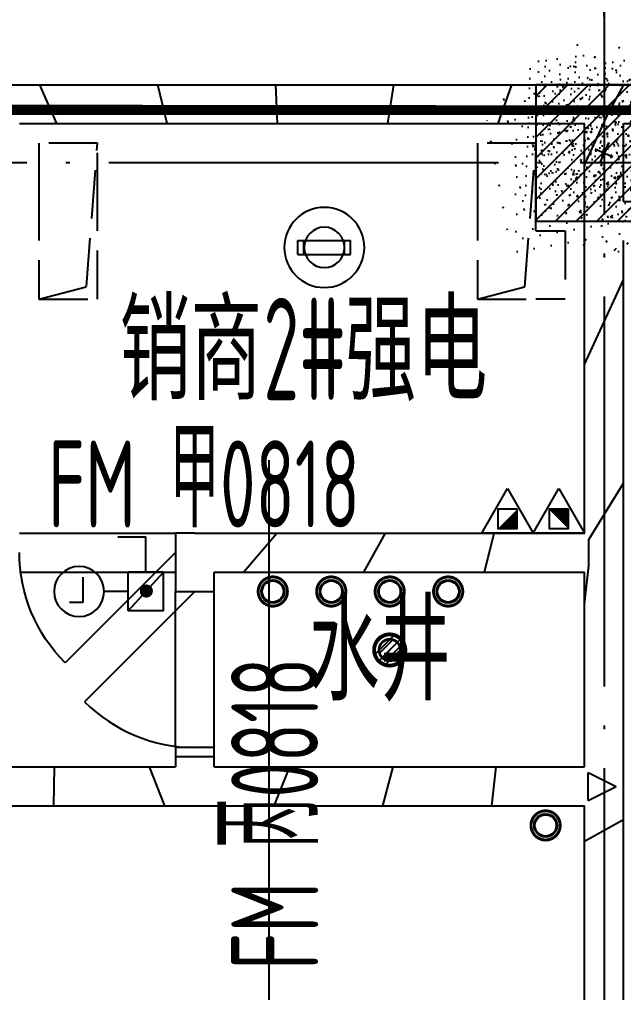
# Model space of a CAD drawing. Header units: inches. Extents: x 0 to 1813292486, y 0 to 3473589894.
# Drawn here: x 600604486 to 600607586, y 3473208161 to 3473213153 of the extents above; entities that cross this region are included whole.
import ezdxf
from ezdxf.enums import TextEntityAlignment as Align
from ezdxf.xclip import XClip

# ---------------------------------------------------------------- set-up
doc = ezdxf.new("R2010")
doc.units = ezdxf.units.IN
doc.header["$LTSCALE"] = 1000
doc.header["$MEASUREMENT"] = 0
doc.header["$XCLIPFRAME"] = 2
for name, pattern in [('AX-MALL-GIRD-200$0$DOTE', [2.4200000000000004, 2, -0.2, 0.02, -0.2]), ('AX-MALL-WALL-P02-QT$0$DOTE', [2.4200000000000004, 2, -0.2, 0.02, -0.2]), ('EX-MALL-2F-DBKD$0$DASH', [0.35, 0.25, -0.1]), ('PX-MALL-P02-LG$0$CONTINOUS', [0]), ('PX-MALL-P02-LG$0$DASHED', [0.75, 0.5, -0.25])]:
    doc.linetypes.add(name, pattern=pattern)
for name, color, linetype in [('A-Anno-Note', 241, 'Continuous'), ('AX-MALL-DIM-P02$0$A-Anno-Dims', 3, 'Continuous'), ('AX-MALL-DIM-P02$0$A-Detl-Thin', 131, 'Continuous'), ('AX-MALL-GIRD-200$0$A-Grid', 222, 'AX-MALL-GIRD-200$0$DOTE'), ('AX-MALL-P02-200$0$A-Anno-Note', 241, 'Continuous'), ('AX-MALL-WALL-P02$0$A-Anno-Note', 241, 'Continuous'), ('AX-MALL-WALL-P02-QT$0$_T_S__T_ELEV_A-STRS', 7, 'Continuous'), ('AX-MALL-WALL-P02-QT$0$A-Anno-Note', 241, 'Continuous'), ('AX-MALL-WALL-P02-QT$0$A-Detl-Patt', 8, 'Continuous'), ('AX-MALL-WALL-P02-QT$0$A-Detl-Thin', 131, 'Continuous'), ('AX-MALL-WALL-P02-QT$0$A-Wall', 2, 'Continuous'), ('AX-MALL-WALL-P02-QT$0$A-Wall-Patt', 13, 'Continuous'), ('AX-MALL-WALL-P02-QT$0$A-Wind', 4, 'Continuous'), ('AX-MALL-WORD-P02$0$A-Anno-Note', 241, 'Continuous'), ('AX-MALL-WORD-P02$0$A-Wind-Iden', 11, 'Continuous'), ('AX-MALL-ZTKD-P02$0$A-Anno-Note', 241, 'Continuous'), ('EX-MALL-2F-DBKD$0$0电井顶板开洞', 7, 'Continuous'), ('PX-MALL-P02-LG$0$P-Drain-Fldr', 4, 'Continuous'), ('PX-MALL-P02-LG$0$P-Drain-Fldr-ARCH', 161, 'Continuous'), ('PX-MALL-P02-LG$0$P-Drain-Fldr-W100', 4, 'Continuous'), ('PX-MALL-P02-LG$0$P-Drain-Fldr-W50', 4, 'Continuous'), ('PX-MALL-P02-LG$0$P-Exsh', 31, 'Continuous'), ('PX-MALL-P02-LG$0$P-Hydt-Pipe', 221, 'Continuous'), ('PX-MALL-P02-LG$0$P-Pipe-Risr', 7, 'Continuous'), ('PX-MALL-P02-LG$0$P-Pipe-Risr-Arch', 6, 'Continuous'), ('PX-MALL-P02-LG$0$P-Pipe-Risr-W100', 6, 'Continuous'), ('PX-MALL-P02-LG$0$P-Pipe-Risr-W50', 6, 'Continuous'), ('PX-MALL-P02-LG$0$P-Sewr-Pipe', 123, 'PX-MALL-P02-LG$0$CONTINOUS'), ('PX-MALL-P02-LG$0$P-Sprl-Anno', 150, 'Continuous'), ('PX-MALL-P02-LG$0$P-Sprl-Main', 140, 'PX-MALL-P02-LG$0$ZP_LINE'), ('PX-MALL-P02-LG$0$P-Sprl-Pipe', 151, 'Continuous'), ('PX-MALL-P02-LG$0$P-Wast-Pipe', 143, 'PX-MALL-P02-LG$0$DASHED'), ('PX-MALL-P02-LG$0$P-WatS-pipe', 61, 'Continuous'), ('PX-MALL-P02-LG$0$p-阀门', 61, 'Continuous'), ('PX-MALL-P02-LG$0$PX-DSY-一层平面图$0$PX-B-P01$0$P-Gass-Anno', 41, 'Continuous'), ('SX-MALL-WALL-L-1F~2F$0$S-COLU', 30, 'Continuous'), ('SX-MALL-WALL-L-1F~2F$0$S-PATT-WALL', 83, 'Continuous'), ('SX-MALL-WALL-L-1F~2F$0$单形心', 4, 'Continuous')]:
    doc.layers.add(name, color=color, linetype=linetype)
doc.styles.add('AX-MALL-DIM-P02$0$_TCH_DIM_T3', font='gbenor.shx')
doc.styles.add('AX-MALL-WORD-P02$0$_TCH_WINDOW', font='gbenor.shx', dxfattribs={"bigfont": 'gbcbig.shx'})
doc.styles.add('AX-MALL-WORD-P02$0$STANDARD', font='gbenor.shx', dxfattribs={"bigfont": 'gbcbig.shx'})
doc.styles.add('PX-MALL-P02-LG$0$jzfz', font='gbenor.shx', dxfattribs={"bigfont": 'gbcbig.shx'})
doc.styles.add('PX-MALL-P02-LG$0$Standard', font='gbenor.shx', dxfattribs={"bigfont": 'gbcbig.shx'})
doc.linetypes.add('PX-MALL-P02-LG$0$ZP_LINE', pattern='A,2,-0.3,["ZP",PX-MALL-P02-LG$0$Standard,S=0.15,R=0,X=-0.15,Y=-0.08],-0.1', length=2.4)
doc.dimstyles.new('AX-MALL-DIM-P02$0$_TCH_ARCH&&180', dxfattribs={"dimtxt": 535.5, "dimasz": 270, "dimexe": 450, "dimexo": 450, "dimgap": 137.25, "dimtad": 1, "dimdec": 0, "dimzin": 0, "dimdsep": 46, "dimtxsty": 'AX-MALL-DIM-P02$0$_TCH_DIM_T3', "dimblk": 'AX-MALL-DIM-P02$0$_ArchTick', "dimcen": 0.09, "dimclrt": 7, "dimazin": 2, "dimtfac": 1, "dimtdec": 0, "dimtix": 1, "dimtmove": 2, "dimatfit": 3, "dimfxl": 500, "dimtolj": 1, "dimtzin": 0, "dimarcsym": 0})
pattern_1 = [(45, (0, 359.0227), (-353.55353201463, 353.55353201463), [])]

# ---------------------------------------------------------------- blocks, each defined once
blk = doc.blocks.new('AX-MALL-WORD-P02')
at = {"layer": 'AX-MALL-WORD-P02$0$A-Anno-Note', "style": 'AX-MALL-WORD-P02$0$STANDARD'}
for s, p in [('销商', (600406371.867738, 3473062298.633111)), ('强电', (600407456.2980423, 3473061894.651002)), ('水井', (600406742.2657452, 3473060517.314872))]:
    blk.add_text(s, height=506.3829787234042, rotation=339.5681613092015, dxfattribs=at).set_placement(p)
at = {"layer": 'AX-MALL-WORD-P02$0$A-Anno-Note', "style": 'AX-MALL-WORD-P02$0$STANDARD', "width": 0.6}
blk.add_text('2#', height=525, rotation=339.5681613092015, dxfattribs=at).set_placement((600407062.7210207, 3473062041.269991))
at = {"layer": 'AX-MALL-WORD-P02$0$A-Wind-Iden', "style": 'AX-MALL-WORD-P02$0$_TCH_WINDOW', "width": 0.7}
for s, height, rotation, p in [('FM', 446.25, 339.5681614706218, (600405799.2502811, 3473061815.331622)), ('甲', 506.3829787234042, 339.5681614706218, (600406384.6961014, 3473061597.235877)), ('0818', 446.25, 339.5681614706218, (600406626.4947506, 3473061507.158786)), ('0818', 446.25, 69.56816150140598, (600406614.81432, 3473060032.328542)), ('丙', 506.3829787234042, 69.56816150140598, (600406524.7372289, 3473059790.529892)), ('FM', 446.25, 69.56816150140598, (600406306.6414843, 3473059205.084072))]:
    blk.add_text(s, height=height, rotation=rotation, dxfattribs=at).set_placement(p)
blk = doc.blocks.new('AX-MALL-GIRD-200')
at = {"layer": 'AX-MALL-GIRD-200$0$A-Grid'}
for p, q in [((600440989.2693273, 3473148104.021239), (600402259.7303778, 3473044140.294158)), ((600218521.0220362, 3473133579.090285), (600576417.0261351, 3473000252.327003))]:
    blk.add_line(p, q, dxfattribs=at)
blk = doc.blocks.new('AX-MALL-WALL-P02-QT$0$tj')
at = {"layer": 'AX-MALL-WALL-P02-QT$0$A-Detl-Patt'}
h = blk.add_hatch(dxfattribs=at)
h.set_pattern_fill('STEEL', color=256, scale=100.0000000000001, angle=50.43183869082386)
h.set_pattern_definition([(75.00000000004839, (-14278.19445574284, 156289.8254051208), (-153.3407249234246, 41.08752340989569), []), (75.00000000004839, (-14317.88195610046, 156358.5661673546), (-153.3407249234246, 41.08752340989569), [])])
edge = h.paths.add_edge_path()
edge.add_line((88101.273016572, 47666.64152574539), (87883.93542659283, 47459.84604215622))
edge.add_line((87883.93542659283, 47459.84604215622), (91571.54751467705, 43584.64122533798))
edge.add_arc((262949.389629302, 558937.705083496), 543101.4133620498, 251.6057364187558, 260.0288666978238)
edge.add_arc((172180.8466627672, -2862.146247219684), 27099.9982179492, 64.7128659603706, 96.9316049602786, ccw=False)
edge.add_arc((262948.9730309481, 558936.3205539446), 543099.9677998082, 261.6155114784545, 271.7251478115656)
edge.add_line((279298.9759148359, 16082.51663446426), (279298.9759315252, 16382.65274763107))
edge.add_arc((262948.9742454757, 558936.3204835369), 542799.9676941936, 261.62020364125146, 271.7261014454634, ccw=False)
edge.add_arc((172180.8456921196, -2862.14609140989), 27400.00151046549, 64.80631838577902, 96.83815911678944)
edge.add_arc((262949.394896181, 558937.7037490648), 542801.4137571028, 251.6136389015772, 260.02417327084333, ccw=False)
edge.add_line((91737.26096642017, 43845.69257831573), (88101.273016572, 47666.64152574539))
blk = doc.blocks.new('SX-MALL-WALL-L-1F~2F$0$BANWANG_XINGXIN')
at = {"color": 0}
for points in [[(0.7071067811865476, 0.7071067811865475), (-0.7071067811865477, -0.7071067811865475)], [(-0.7071067811865475, 0.7071067811865476), (0.7071067811865474, -0.7071067811865477)]]:
    blk.add_lwpolyline(points, dxfattribs=at)
blk = doc.blocks.new('SX-MALL-WALL-L-1F~2F')
at = {"layer": 'SX-MALL-WALL-L-1F~2F$0$S-PATT-WALL'}
h = blk.add_hatch(dxfattribs=at)
h.set_pattern_fill('钢筋混凝土', color=256, scale=15, pattern_type=2)
h.set_pattern_definition([(24.56816131876918, (600332865.9705791, 3473133934.444394), (-31.18316060756021, 68.21004687377882), []), (29.56816131876925, (600332865.9705791, 3473133934.444394), (97.53445422577846, -46.37920049590846), [11.25, -123.75]), (334.5681613187692, (600332865.9705791, 3473133934.444394), (19.88439775835759, 112.9961142864107), [9, -99]), (80.01956131876923, (600332874.0984503, 3473133930.579461), (117.4189029535321, 66.61682170576017), [9.5610285, -105.1713168]), (25.75236131876919, (600332876.4433641, 3473133962.557038), (141.3476152674957, -79.15081590010527), [16.8749999999995, -185.624999999996]), (76.20376131876925, (600332888.2223278, 3473133955.961129), (182.3878362713222, 87.98253900728311), [14.3415432, -157.75695]), (330.7523613187692, (600332876.4433641, 3473133962.557038), (182.387767611897, 87.98268144025062), [13.49999999999975, -148.499999999996]), (0.5681613187692669, (600332887.8814901, 3473133950.292484), (62.82047321120105, -87.84980446922418), [11.25, -123.75]), (305.5681613187692, (600332887.8814901, 3473133950.292484), (72.17288940056439, 89.18848105901375), [9, -99]), (51.01956131876926, (600332893.1165248, 3473133942.971664), (134.9933625470349, 1.33857134020591), [9.5610285, -105.1713168]), (17.06816131876921, (600332865.9705791, 3473133934.444394), (19.14085714793764, 46.15589493924091), [0.75, -97.8, 0.75, -100.5, 0.75, -99.375]), (347.0681613187692, (600332865.9705791, 3473133934.444394), (57.63084699394109, 41.66442757030211), [0.75, -57.3, 0.75, -95.55, 0.75, -37.875]), (307.0681613187692, (600332834.6249807, 3473133946.121549), (73.85474001336534, -31.12342331039777), [0.75, -37.5, 0.75, -117, 0.75, -155.25]), (297.0681613187692, (600332820.5686585, 3473133951.357941), (87.2164167648191, -16.46683781742514), [0.75, -48.75, 0.75, -77.69999999999999, 0.75, -110.25])])
h.paths.add_polyline_path([(600409349.6986331, 3473062169.668117), (600409594.0636151, 3473062825.62982), (600408938.1019123, 3473063069.994802), (600408693.7369301, 3473062414.033099)])
at = {"layer": 'SX-MALL-WALL-L-1F~2F$0$S-COLU'}
blk.add_lwpolyline([(600409349.6986331, 3473062169.668117), (600409594.0636151, 3473062825.62982), (600408938.1019123, 3473063069.994802), (600408693.7369301, 3473062414.033099)], close=True, dxfattribs=at)
at = {"layer": 'SX-MALL-WALL-L-1F~2F$0$单形心', "xscale": 50, "yscale": 50, "zscale": 50}
blk.add_blockref('SX-MALL-WALL-L-1F~2F$0$BANWANG_XINGXIN', (600409143.9002726, 3473062619.83146), dxfattribs=at)
blk = doc.blocks.new('SX-MALL-WALL-L-2F~3F')
ref = blk.add_blockref('SX-MALL-WALL-L-1F~2F', (0, 0))
XClip(ref).set_block_clipping_path([(600349769.7341375, 3473074679.418533), (600357001.7302529, 3473071985.287766), (600356499.8725733, 3473070638.124951), (600359302.5086629, 3473069594.060767), (600362345.1765132, 3473077761.653201), (600381551.4312518, 3473070606.759726), (600391553.7259278, 3473066880.611454), (600387749.827644, 3473056669.608357), (600391632.1759799, 3473055223.319679), (600395635.5522461, 3473065969.791956), (600406982.2408491, 3473061742.817497), (600403058.8006672, 3473051210.921831), (600412723.2437257, 3473047610.6332), (600445093.3740637, 3473134503.466942), (600393055.2444371, 3473153889.197227), (600387463.4997383, 3473138878.984498), (600380158.3525343, 3473141600.366193), (600382830.751978, 3473148774.027779), (600388210.8522022, 3473146769.782572), (600390696.2253517, 3473153441.399696), (600277474.697425, 3473195619.741203), (600273446.9822528, 3473184807.934726), (600257129.111771, 3473190886.82031), (600241575.9633431, 3473149136.690594), (600258197.8999482, 3473142944.531458), (600255239.7303221, 3473135003.762026), (600263182.3271956, 3473132044.911624), (600260741.6763649, 3473125493.34496), (600269350.4970673, 3473122286.306632), (600271511.1407766, 3473128086.235537), (600286270.1853781, 3473122588.058336), (600284109.5416689, 3473116788.129431), (600282580.7823727, 3473112684.400902), (600291840.7574171, 3473109234.788475), (600290827.7957876, 3473106515.642598), (600293360.405141, 3473105572.171298), (600294731.2544166, 3473109252.0137), (600323175.4764534, 3473098655.706329), (600321336.3302773, 3473093718.790065), (600344750.773286, 3473084996.222976), (600341987.4689643, 3473077578.540671), (600344583.6790427, 3473076611.376234), (600346015.5062013, 3473080454.904757), (600351201.5612961, 3473078522.947055)])
blk = doc.blocks.new('SX-MALL-WALL-2F~3F')
blk.add_blockref('SX-MALL-WALL-L-2F~3F', (0, 0))
blk = doc.blocks.new('EX-MALL-2F-DBKD')
at = {"layer": 'EX-MALL-2F-DBKD$0$0电井顶板开洞', "linetype": 'EX-MALL-2F-DBKD$0$DASH'}
blk.add_lwpolyline([(600406620.3125297, 3473063293.31056), (600406620.7018349, 3473063293.16553), (600406725.4297715, 3473063574.291942), (600406443.9140545, 3473063679.164907), (600406356.6407739, 3473063444.892898), (600406164.6395572, 3473062929.494477), (600406445.7659689, 3473062824.766539)], close=True, dxfattribs=at)
for points in [[(600406164.639558, 3473062929.494477), (600406415.313735, 3473062904.159758), (600406725.3793755, 3473063574.156662)], [(600408676.2815086, 3473062367.176641), (600408728.6454736, 3473062507.73984), (600408729.0347785, 3473062507.594808), (600408833.7627155, 3473062788.721221), (600408552.2469983, 3473062893.594186), (600408464.9737177, 3473062659.322177), (600408272.972501, 3473062143.923757), (600408554.0989125, 3473062039.195817)], [(600408272.9725016, 3473062143.923756), (600408523.6466787, 3473062118.589036), (600408833.3734088, 3473062788.86625)], [(600408676.6708152, 3473062367.031613), (600408816.8976696, 3473062314.789257), (600408694.7341945, 3473061986.859768), (600408554.0989127, 3473062039.195818)]]:
    blk.add_lwpolyline(points, dxfattribs=at)
blk = doc.blocks.new('AX-MALL-WALL-P02-QT$0$$DorLib2D$00000114')
at = {"color": 0}
blk.add_line((0.4999999999999964, 3.552713678800501e-15), (-0.2071067811864751, 0.7071067811864857), dxfattribs=at)
blk.add_arc((0.5000000000013856, -1.154631945610163e-12), 1.000000000001696, 135, 180, dxfattribs=at)
blk = doc.blocks.new('AX-MALL-WALL-P02-QT')
at = {"layer": 'AX-MALL-WALL-P02-QT$0$A-Wall-Patt'}
h = blk.add_hatch(dxfattribs=at)
h.set_pattern_fill('普通砖', color=256, scale=200, style=0)
h.set_pattern_definition(pattern_1)
h.paths.add_polyline_path([(600406314.5637944, 3473063905.055006), (600406384.9997537, 3473063807.673179), (600409102.5553801, 3473062795.303968), (600409219.5370502, 3473062822.867228), (600409266.082761, 3473062947.812314), (600406361.1095053, 3473064030.000092)])
h = blk.add_hatch(dxfattribs=at)
h.set_pattern_fill('普通砖', color=256, scale=200, style=0)
h.set_pattern_definition(pattern_1)
h.paths.add_polyline_path([(600409219.5370502, 3473062822.867228), (600409289.9730096, 3473062725.485402), (600409992.7891195, 3473062463.665778), (600410109.7707897, 3473062491.229038), (600410156.3165007, 3473062616.174124), (600409266.082761, 3473062947.812314)])
h = blk.add_hatch(dxfattribs=at)
h.set_pattern_fill('普通砖', color=256, scale=200, style=0)
h.set_pattern_definition(pattern_1)
h.paths.add_polyline_path([(600409052.9540505, 3473062280.214184), (600409150.3358768, 3473062350.650143), (600409289.9730096, 3473062725.485402), (600409219.5370502, 3473062822.867228), (600409102.5553801, 3473062795.303968), (600408928.0089643, 3473062326.759894)])
h = blk.add_hatch(dxfattribs=at)
h.set_pattern_fill('普通砖', color=256, scale=200, style=0)
h.set_pattern_definition(pattern_1)
h.paths.add_polyline_path([(600408397.0236939, 3473060710.43719), (600408521.9687802, 3473060663.891479), (600409080.5173106, 3473062163.232513), (600409052.9540507, 3473062280.214184), (600408928.0089643, 3473062326.759894), (600408369.4604338, 3473060827.41886)])
h = blk.add_hatch(dxfattribs=at)
h.set_pattern_fill('普通砖', color=256, scale=200, style=0)
h.set_pattern_definition(pattern_1)
h.paths.add_polyline_path([(600409052.9540505, 3473062280.214184), (600409080.5173106, 3473062163.232513), (600409970.7510498, 3473061831.594323), (600409853.1519866, 3473062088.830518), (600409150.3358768, 3473062350.650143)])
h = blk.add_hatch(dxfattribs=at)
h.set_pattern_fill('普通砖', color=256, scale=200, style=0)
h.set_pattern_definition(pattern_1)
h.paths.add_polyline_path([(600406495.2841396, 3473061525.604523), (600406401.5753254, 3473061560.513806), (600406331.7567586, 3473061373.096177), (600406448.7384287, 3473061400.659437)])
h = blk.add_hatch(dxfattribs=at)
h.set_pattern_fill('普通砖', color=256, scale=200, style=0)
h.set_pattern_definition(pattern_1)
h.paths.add_polyline_path([(600406448.7384287, 3473061400.659437), (600406519.174388, 3473061303.27761), (600408299.6418676, 3473060640.001231), (600408397.0236939, 3473060710.43719), (600408369.4604338, 3473060827.41886), (600406495.2841396, 3473061525.604523)])
h = blk.add_hatch(dxfattribs=at)
h.set_pattern_fill('普通砖', color=256, scale=200, style=0)
h.set_pattern_definition(pattern_1)
h.paths.add_polyline_path([(600406331.7567586, 3473061373.096177), (600406296.847474, 3473061279.387358), (600406484.2651035, 3473061209.568792), (600406519.174388, 3473061303.27761), (600406448.7384287, 3473061400.659437)])
h = blk.add_hatch(dxfattribs=at)
h.set_pattern_fill('普通砖', color=256, scale=200, style=0)
h.set_pattern_definition(pattern_1)
h.paths.add_polyline_path([(600404296.2139597, 3473060921.975399), (600404366.6499189, 3473060824.593572), (600406006.5541755, 3473060213.681117), (600406053.0998863, 3473060338.626204), (600405982.663927, 3473060436.008029), (600404342.7596706, 3473061046.920485)])
h = blk.add_hatch(dxfattribs=at)
h.set_pattern_fill('普通砖', color=256, scale=200, style=0)
h.set_pattern_definition(pattern_1)
h.paths.add_polyline_path([(600407978.1122957, 3473059585.931414), (600408103.0573819, 3473059539.385703), (600408521.96878, 3473060663.891479), (600408397.0236939, 3473060710.43719), (600408299.6418676, 3473060640.001231), (600407950.5490358, 3473059702.913084)])
h = blk.add_hatch(dxfattribs=at)
h.set_pattern_fill('普通砖', color=256, scale=200, style=0)
h.set_pattern_definition(pattern_1)
h.paths.add_polyline_path([(600406170.0815564, 3473060366.189463), (600406204.9908382, 3473060459.898274), (600406017.5732087, 3473060529.71684), (600405982.663927, 3473060436.008029), (600406053.0998863, 3473060338.626203)])
h = blk.add_hatch(dxfattribs=at)
h.set_pattern_fill('普通砖', color=256, scale=200, style=0)
h.set_pattern_definition(pattern_1)
h.paths.add_polyline_path([(600406053.0998863, 3473060338.626203), (600406006.5541755, 3473060213.681117), (600407880.7304695, 3473059515.495454), (600407978.1122957, 3473059585.931414), (600407950.5490358, 3473059702.913084), (600406170.0815564, 3473060366.189463)])
h = blk.add_hatch(dxfattribs=at)
h.set_pattern_fill('普通砖', color=256, scale=200, style=0)
h.set_pattern_definition(pattern_1)
h.paths.add_polyline_path([(600405066.0655607, 3473051669.849013), (600405194.0410256, 3473051730.560947), (600408103.0573819, 3473059539.385703), (600407978.1122957, 3473059585.931414), (600407880.7304695, 3473059515.495454), (600405005.516024, 3473051797.406936)])
at = {"layer": 'AX-MALL-WALL-P02-QT$0$_T_S__T_ELEV_A-STRS', "linetype": 'AX-MALL-WALL-P02-QT$0$DOTE', "const_width": 150}
blk.add_lwpolyline([(600342323.0797966, 3473087779.331682), (600442122.9674294, 3473050600.945104), (600441808.7838843, 3473049757.565782), (600449492.9066867, 3473046895.004558), (600449807.0902339, 3473047738.383887), (600449807.0902337, 3473047738.383885), (600451657.2822405, 3473052704.951061), (600496637.5132873, 3473035948.495144)], dxfattribs=at)
at = {"layer": 'AX-MALL-WALL-P02-QT$0$A-Wall'}
for p, q in [((600406361.1095053, 3473064030.000092), (600409266.082761, 3473062947.812314)), ((600406384.9997537, 3473063807.673179), (600409102.5553801, 3473062795.303968)), ((600409266.082761, 3473062947.812314), (600410156.3165007, 3473062616.174124)), ((600408928.0089643, 3473062326.759894), (600409102.5553801, 3473062795.303968)), ((600409150.3358768, 3473062350.650143), (600409289.9730096, 3473062725.485402)), ((600409289.9730096, 3473062725.485402), (600409992.7891195, 3473062463.665778)), ((600408369.4604338, 3473060827.41886), (600408928.0089643, 3473062326.759894)), ((600409150.3358768, 3473062350.650143), (600409853.1519866, 3473062088.830518)), ((600408521.9687802, 3473060663.891479), (600409080.5173106, 3473062163.232513)), ((600406401.5753254, 3473061560.513806), (600406331.7567592, 3473061373.096177)), ((600406495.2841396, 3473061525.604523), (600406401.5753254, 3473061560.513806)), ((600406495.2841396, 3473061525.604523), (600408369.4604338, 3473060827.41886)), ((600406331.7567586, 3473061373.096177), (600406296.847474, 3473061279.387358)), ((600406296.847474, 3473061279.387358), (600406484.2651035, 3473061209.568792)), ((600406484.2651035, 3473061209.568792), (600406519.174388, 3473061303.27761)), ((600406519.174388, 3473061303.27761), (600408299.6418676, 3473060640.001231)), ((600404342.7596706, 3473061046.920485), (600405982.663927, 3473060436.008029)), ((600404366.6499189, 3473060824.593572), (600406006.5541755, 3473060213.681117)), ((600407950.5490358, 3473059702.913084), (600408299.6418676, 3473060640.001231)), ((600408103.0573819, 3473059539.385703), (600408521.96878, 3473060663.891479)), ((600406017.5732087, 3473060529.71684), (600405982.663927, 3473060436.008029)), ((600406204.9908382, 3473060459.898274), (600406017.5732087, 3473060529.71684)), ((600406170.0815564, 3473060366.189463), (600406204.9908382, 3473060459.898274)), ((600406170.0815564, 3473060366.189463), (600407950.5490358, 3473059702.913084)), ((600406006.5541755, 3473060213.681117), (600407880.7304695, 3473059515.495454)), ((600405194.0410256, 3473051730.560947), (600408103.0573819, 3473059539.385703)), ((600405005.516024, 3473051797.406936), (600407880.7304695, 3473059515.495454))]:
    blk.add_line(p, q, dxfattribs=at)
at = {"layer": 'AX-MALL-WALL-P02-QT$0$A-Wind'}
for p, q in [((600405651.904808, 3473061839.788071), (600406401.5753255, 3473061560.513806)), ((600405582.0862417, 3473061652.370442), (600406331.7567592, 3473061373.096177)), ((600406017.5732086, 3473060529.71684), (600406296.8474739, 3473061279.387358)), ((600406204.990838, 3473060459.898274), (600406484.2651033, 3473061209.568792))]:
    blk.add_line(p, q, dxfattribs=at)
at = {"layer": 'AX-MALL-WALL-P02-QT$0$A-Anno-Note'}
blk.add_blockref('EX-MALL-2F-DBKD', (0, 0), dxfattribs=at)
at = {"layer": 'AX-MALL-WALL-P02-QT$0$A-Detl-Thin'}
blk.add_blockref('SX-MALL-WALL-2F~3F', (0, 0), dxfattribs=at)
at = {"layer": 'AX-MALL-WALL-P02-QT$0$A-Detl-Thin', "rotation": 339.5681613091762}
blk.add_blockref('AX-MALL-WALL-P02-QT$0$tj', (600144118.6961328, 3473128496.287411), dxfattribs=at)
at = {"layer": 'AX-MALL-WALL-P02-QT$0$A-Wind'}
blk.add_blockref('AX-MALL-GIRD-200', (0, 0), dxfattribs=at)
at = {"layer": 'AX-MALL-WALL-P02-QT$0$A-Wind', "xscale": 800, "zscale": 200}
for p, yscale, rotation in [((600405991.8307836, 3473061606.442124), -800, 339.5681613160625), ((600406250.919156, 3473060869.642816), 800, 69.56816131765206)]:
    blk.add_blockref('AX-MALL-WALL-P02-QT$0$$DorLib2D$00000114', p, dxfattribs=dict(at, yscale=yscale, rotation=rotation))
blk = doc.blocks.new('AX-MALL-WALL-P02')
at = {"layer": 'AX-MALL-WALL-P02$0$A-Anno-Note'}
blk.add_blockref('AX-MALL-WORD-P02', (0, 0), dxfattribs=at)
blk.add_blockref('AX-MALL-WALL-P02-QT', (0, 0), dxfattribs=at)
blk = doc.blocks.new('PX-MALL-P02-LG$0$PX-DSY-一层平面图$0$PX-B-P01$0$A$C3BA02923')
for p, q in [((-205.0528028229019, 54.52846630102431), (200.4903818683233, 54.52846630105341)), ((-205.0528028229019, 54.52846630102431), (-205.0528028229019, -54.52846630098065)), ((-158.9956803772366, 54.52846630102431), (-158.9956803772366, -54.52846630098065)), ((154.4332594227744, 54.52846630102431), (154.4332594227744, -54.52846630098065)), ((200.4903818683233, 54.52846630105341), (200.4903818685561, -54.52846630105341)), ((-205.0528028229019, -54.52846630098065), (200.4903818685561, -54.52846630105341))]:
    blk.add_line(p, q)
for radius in [308.1916796825826, 155.3229930804212]:
    blk.add_circle((0, 0), radius)
blk = doc.blocks.new('PX-MALL-P02-LG$0$P-Risr')
at = {"layer": 'PX-MALL-P02-LG$0$P-Pipe-Risr-W50'}
h = blk.add_hatch(color=0, dxfattribs=at)
edge = h.paths.add_edge_path()
edge.add_ellipse((0, 0), major_axis=(47.05795628796547, 47.05795628796547), ratio=0.9999999999999695, start_angle=225.0000000000009, end_angle=405.0000000000009, ccw=False)
edge.add_ellipse((0, 0), major_axis=(47.05795628796764, 47.05795628796764), ratio=0.9999999999998785, start_angle=133.9675974886221, end_angle=225.0000000000035, ccw=False)
edge.add_line((-66.53919663240958, 1.199087783927098), (-54.4367953546693, 1.199087783927098))
edge.add_ellipse((0, 0), major_axis=(-38.50196423560672, 38.50196423560672), ratio=0.9999999999999859, start_angle=43.73814098242129, end_angle=134.9999999999996)
edge.add_ellipse((0, 0), major_axis=(38.50196423561096, 38.50196423561096), ratio=0.9999999999998216, start_angle=225.0000000000051, end_angle=405.0000000000051)
edge.add_ellipse((0, 0), major_axis=(38.50196423560679, 38.50196423560679), ratio=0.9999999999999831, start_angle=45.00000000000048, end_angle=133.7381409824204)
edge.add_line((-54.43679535467527, 1.199087783927098), (-66.53919663241555, 1.199087783927098))
edge.add_ellipse((0, 0), major_axis=(-47.05795628796762, 47.05795628796762), ratio=0.9999999999998742, start_angle=-45.00000000000358, end_angle=43.967597488629224, ccw=False)
at = {"layer": 'PX-MALL-P02-LG$0$P-Pipe-Risr-Arch', "ltscale": 0.7}
blk.add_circle((0, 0), 59.29000000000001, dxfattribs=at)
at = {"layer": 'PX-MALL-P02-LG$0$P-Pipe-Risr-W100', "color": 0, "const_width": 15}
blk.add_lwpolyline([(-75, 0, 1), (75, 0, 1)], format="xyb", close=True, dxfattribs=at)
at = {"layer": 'PX-MALL-P02-LG$0$P-Pipe-Risr-W50'}
blk.add_circle((0, 0), 54.45000000000001, dxfattribs=at)
at = {"layer": 'PX-MALL-P02-LG$0$P-Pipe-Risr', "style": 'PX-MALL-P02-LG$0$jzfz', "width": 0.6, "flags": 1}
for tag, p in [('SYS-MARK', (0.3310501334344735, -45.65933377496549)), ('RANGE', (0.3337570973526454, -45.67887874227017))]:
    blk.add_attdef(tag, text='', height=0.015625, dxfattribs=at).set_placement(p, align=Align.MIDDLE)
blk = doc.blocks.new('PX-MALL-P02-LG$0$A$C5A9C1854')
at = {"layer": 'PX-MALL-P02-LG$0$P-Drain-Fldr-W50', "ltscale": 0.7}
for p, q in [((52.36634142632829, -16.81565596791916), (-16.81565596786095, 52.36634142627008)), ((16.81565596797736, -52.36634142627008), (-52.36634142621187, 16.81565596791916)), ((38.89087296527578, -38.89087296521757), (-38.89087296527578, 38.89087296521757))]:
    blk.add_line(p, q, dxfattribs=at)
at = {"layer": 'PX-MALL-P02-LG$0$P-Drain-Fldr-W50', "ltscale": 0.7, "const_width": 13.75}
blk.add_lwpolyline([(-54.99999999994179, 0, 1), (55.00000000005821, 0, 1)], format="xyb", close=True, dxfattribs=at)
blk = doc.blocks.new('PX-MALL-P02-LG$0$A$C7D2520B3')
at = {"layer": 'PX-MALL-P02-LG$0$P-Drain-Fldr', "ltscale": 0.7}
for p, q in [((58.33630944791366, -58.33630944788456), (-58.33630944791366, 58.33630944788456)), ((78.54951213949244, -25.22348395187873), (-25.22348395179142, 78.54951213940512)), ((25.22348395196605, -78.54951213940512), (-78.54951213931781, 25.22348395187873))]:
    blk.add_line(p, q, dxfattribs=at)
at = {"layer": 'PX-MALL-P02-LG$0$P-Drain-Fldr', "ltscale": 0.7, "const_width": 20}
blk.add_lwpolyline([(5.820766091346741e-11, -80, 1), (5.820766091346741e-11, 80, 1)], format="xyb", close=True, dxfattribs=at)
blk = doc.blocks.new('PX-MALL-P02-LG$0$A$C2257314B')
at = {"layer": 'PX-MALL-P02-LG$0$P-Drain-Fldr-ARCH', "ltscale": 0.7}
for p, q in [((52.36634142632829, -16.81565596791916), (-16.81565596786095, 52.36634142627008)), ((16.81565596797736, -52.36634142627008), (-52.36634142621187, 16.81565596791916)), ((38.89087296527578, -38.89087296521757), (-38.89087296527578, 38.89087296521757))]:
    blk.add_line(p, q, dxfattribs=at)
for start, end in [(0, 180), (180, 0)]:
    blk.add_arc((5.820766091346741e-11, -1.77635683940025e-15), 55, start, end, dxfattribs=at)
blk = doc.blocks.new('PX-MALL-P02-LG$0$P-Drain-Fldr')
blk.add_blockref('PX-MALL-P02-LG$0$A$C2257314B', (0, 0))
at = {"layer": 'PX-MALL-P02-LG$0$P-Drain-Fldr-W100'}
blk.add_blockref('PX-MALL-P02-LG$0$A$C7D2520B3', (0, 0), dxfattribs=at)
at = {"layer": 'PX-MALL-P02-LG$0$P-Drain-Fldr-W50'}
blk.add_blockref('PX-MALL-P02-LG$0$A$C5A9C1854', (0, 0), dxfattribs=at)
blk = doc.blocks.new('PX-MALL-P02-LG$0$MHQ')
at = {"layer": 'PX-MALL-P02-LG$0$P-Exsh', "ltscale": 0.7}
h = blk.add_hatch(dxfattribs=at)
h.set_pattern_fill('ANSI31', color=256, scale=25, style=0)
h.set_pattern_definition([(45, (-160019.2306599375, -42228.3236173685), (-28.0633003783411, 28.0633003783411), [])])
h.paths.add_polyline_path([(-75.0000000015425, 185.1731819980414), (75, 185.1731819980414), (75, 35.17318199802685), (-75.0000000015425, 35.17318199802685)])
for points in [[(0, 346.4101615137042), (-200, -1.455191522836685e-11), (200, -1.455191522836685e-11)], [(0, 346.4101615137042), (-200, -1.455191522836685e-11), (200, -1.455191522836685e-11)], [(0, 346.4101615137042), (-200, -1.455191522836685e-11), (200, -1.455191522836685e-11)], [(-75.0000000015425, 185.1731819980414), (75, 185.1731819980414), (75, 35.17318199802685), (-75.0000000015425, 35.17318199802685)]]:
    blk.add_lwpolyline(points, close=True, dxfattribs=at)
blk = doc.blocks.new('PX-MALL-P02-LG$0$A$C301F1425')
at = {"layer": 'PX-MALL-P02-LG$0$P-Exsh', "ltscale": 0.7}
for p in [(-200, 1.455191522836685e-11), (200, 1.455191522836685e-11)]:
    blk.add_blockref('PX-MALL-P02-LG$0$MHQ', p, dxfattribs=at)
blk = doc.blocks.new('PX-MALL-P02-LG$0$gb-slzsq')
at = {"linetype": 'Continuous'}
for p, q in [((-25.92897034189082, 103.3586355632433), (-25.91524431816651, -79.67964445479447)), ((-25.91524431816651, -79.67964445479447), (67.79176270062453, -79.67261737497756))]:
    blk.add_line(p, q, dxfattribs=at)
blk.add_circle((0, 0), 180, dxfattribs=at)
blk = doc.blocks.new('PX-MALL-P02-LG$0$A$C573B230E')
at = {"ltscale": 0.7}
for p, q in [((-75.23320203775074, 387.9711374800263), (124.7667979622493, 387.9711374800263)), ((124.7667979621256, 137.9711374800263), (124.7667979622493, 387.9711374800263)), ((249.5335959242584, 137.9711374800245), (-7.275957614183426e-12, -137.971137479979)), ((249.5335959242584, 137.9711374800245), (0, 137.9711374800263)), ((-7.275957614183426e-12, -137.971137479979), (0, 137.9711374800263)), ((249.5335959242657, -137.971137479979), (249.5335959242584, 137.9711374800245)), ((249.5335959242657, -137.971137479979), (-7.275957614183426e-12, -137.971137479979))]:
    blk.add_line(p, q, dxfattribs=at)
at = {"ltscale": 0.7, "const_width": 46.54269288080815}
blk.add_lwpolyline([(128.0441803465365, 26.73703426584143, 1), (128.0441803465292, -19.80565861495961, 1)], format="xyb", close=True, dxfattribs=at)
blk = doc.blocks.new('PX-MALL-P02-LG')
at = {"layer": 'PX-MALL-P02-LG$0$P-Sprl-Main'}
blk.add_line((600406070.6510303, 3473061363.652334), (600405954.3665184, 3473061406.974166), dxfattribs=at)
at = {"xscale": -0.6600000001490114, "yscale": 0.6600000001490116, "zscale": 0.6600000001490114, "rotation": 339.568161865656}
blk.add_blockref('PX-MALL-P02-LG$0$A$C301F1425', (600408122.0691626, 3473060919.579366), dxfattribs=at)
at = {"layer": 'PX-MALL-P02-LG$0$P-Drain-Fldr', "rotation": 249.5681612930136}
blk.add_blockref('PX-MALL-P02-LG$0$P-Drain-Fldr', (600407222.9165382, 3473060614.258889), dxfattribs=at)
at = {"layer": 'PX-MALL-P02-LG$0$P-Hydt-Pipe', "color": 221, "rotation": 159.5681612930136}
blk.add_blockref('PX-MALL-P02-LG$0$P-Risr', (600407046.5180805, 3473061000.113222), dxfattribs=at)
at = {"layer": 'PX-MALL-P02-LG$0$P-Sewr-Pipe', "ltscale": 0.7, "rotation": 249.5681617978193}
blk.add_blockref('PX-MALL-P02-LG$0$P-Risr', (600407658.4035574, 3473059491.605205), dxfattribs=at)
at = {"layer": 'PX-MALL-P02-LG$0$P-Sprl-Anno', "ltscale": 0.7, "extrusion": (0, 0, -1), "xscale": 0.7142144095310523, "yscale": 0.7142144095310523, "zscale": -0.7142144095310521, "rotation": 20.43060060100844}
blk.add_blockref('PX-MALL-P02-LG$0$gb-slzsq', (-600405833.8952515, 3473061451.851621), dxfattribs=at)
at = {"layer": 'PX-MALL-P02-LG$0$P-Sprl-Pipe', "ltscale": 0.7, "rotation": 159.5681612930136}
blk.add_blockref('PX-MALL-P02-LG$0$P-Risr', (600406765.3916364, 3473061104.841072), dxfattribs=at)
at = {"layer": 'PX-MALL-P02-LG$0$P-Wast-Pipe', "ltscale": 0.7, "rotation": 159.5681612930136}
blk.add_blockref('PX-MALL-P02-LG$0$P-Risr', (600407327.6445239, 3473060895.385373), dxfattribs=at)
at = {"layer": 'PX-MALL-P02-LG$0$P-WatS-pipe', "ltscale": 0.7, "rotation": 159.5681612930136}
blk.add_blockref('PX-MALL-P02-LG$0$P-Risr', (600407608.7709686, 3473060790.657524), dxfattribs=at)
at = {"layer": 'PX-MALL-P02-LG$0$p-阀门', "ltscale": 0.7, "xscale": 0.7227169617570598, "yscale": 0.7227169617570598, "zscale": 0.7227169617570598, "rotation": 339.5681611912979}
blk.add_blockref('PX-MALL-P02-LG$0$A$C573B230E', (600406070.6510319, 3473061363.652334), dxfattribs=at)
at = {"layer": 'PX-MALL-P02-LG$0$PX-DSY-一层平面图$0$PX-B-P01$0$P-Gass-Anno', "xscale": -0.6666666666666912, "yscale": 0.6666666666666912, "zscale": 0.6666666666666665, "rotation": 159.5681613098035}
blk.add_blockref('PX-MALL-P02-LG$0$PX-DSY-一层平面图$0$PX-B-P01$0$A$C3BA02923', (600407629.5369459, 3473062666.511823, -1.308702143790567e-07), dxfattribs=at)
blk = doc.blocks.new('AX-MALL-ZTKD-P02')
at = {"layer": 'AX-MALL-ZTKD-P02$0$A-Anno-Note'}
blk.add_blockref('AX-MALL-GIRD-200', (0, 0), dxfattribs=at)
blk = doc.blocks.new('AX-MALL-DIM-P02$0$_ArchTick')
at = {"color": 0, "linetype": 'ByBlock', "const_width": 0.4}
blk.add_lwpolyline([(-0.5, -0.5), (0.5, 0.5)], dxfattribs=at)
blk = doc.blocks.new('*D772')
at = {"layer": 'AX-MALL-DIM-P02$0$A-Anno-Dims', "color": 0, "lineweight": -2, "transparency": 16777216}
for p, q in [((600403906.2995946, 3473065317.986235), (600404178.3760433, 3473066048.335278)), ((600404021.2842693, 3473065626.645612), (600406598.2766727, 3473064666.640326)), ((600406483.291998, 3473064357.980949), (600406755.3684467, 3473065088.329992))]:
    blk.add_line(p, q, dxfattribs=at)
at = {"layer": 'AX-MALL-DIM-P02$0$A-Anno-Dims', "color": 0, "lineweight": -2, "transparency": 16777216, "xscale": 270, "yscale": 270, "zscale": 270}
for p, rotation in [((600404021.2842693, 3473065626.645612), 159.5681613337012), ((600406598.2766727, 3473064666.640326), 339.5681613337012)]:
    blk.add_blockref('AX-MALL-DIM-P02$0$_ArchTick', p, dxfattribs=dict(at, rotation=rotation))
at = {"layer": 'AX-MALL-DIM-P02$0$A-Anno-Dims', "color": 7, "transparency": 16777216, "insert": (600405451.1630678, 3473065526.163669), "char_height": 535.5, "attachment_point": 5, "rotation": 339.5681613337012, "style": 'AX-MALL-DIM-P02$0$_TCH_DIM_T3'}
blk.add_mtext('\\A1;2750', dxfattribs=at)
blk = doc.blocks.new('*D773')
at = {"layer": 'AX-MALL-DIM-P02$0$A-Anno-Dims', "color": 0, "lineweight": -2, "transparency": 16777216}
for p, q in [((600406483.2919979, 3473064357.980949), (600406755.3684468, 3473065088.329992)), ((600406598.2766728, 3473064666.640326), (600409503.3865024, 3473063584.401671)), ((600409388.4018275, 3473063275.742294), (600409660.4782764, 3473064006.091337))]:
    blk.add_line(p, q, dxfattribs=at)
at = {"layer": 'AX-MALL-DIM-P02$0$A-Anno-Dims', "color": 0, "lineweight": -2, "transparency": 16777216, "xscale": 270, "yscale": 270, "zscale": 270}
for p, rotation in [((600406598.2766728, 3473064666.640326), 159.568161329175), ((600409503.3865024, 3473063584.401671), 339.568161329175)]:
    blk.add_blockref('AX-MALL-DIM-P02$0$_ArchTick', p, dxfattribs=dict(at, rotation=rotation))
at = {"layer": 'AX-MALL-DIM-P02$0$A-Anno-Dims', "color": 7, "transparency": 16777216, "insert": (600408192.2141842, 3473064505.041698), "char_height": 535.5, "attachment_point": 5, "rotation": 339.568161329175, "style": 'AX-MALL-DIM-P02$0$_TCH_DIM_T3'}
blk.add_mtext('\\A1;3100', dxfattribs=at)
blk = doc.blocks.new('*D774')
at = {"layer": 'AX-MALL-DIM-P02$0$A-Anno-Dims', "color": 0, "lineweight": -2, "transparency": 16777216}
for p, q in [((600409388.4018273, 3473063275.742294), (600409660.4782763, 3473064006.091338)), ((600410278.498994, 3473062944.154982), (600410550.5754429, 3473063674.504025)), ((600409503.3865023, 3473063584.401671), (600410393.4836689, 3473063252.814359))]:
    blk.add_line(p, q, dxfattribs=at)
at = {"layer": 'AX-MALL-DIM-P02$0$A-Anno-Dims', "color": 0, "lineweight": -2, "transparency": 16777216, "xscale": 270, "yscale": 270, "zscale": 270}
for p, rotation in [((600409503.3865023, 3473063584.401671), 159.568161333025), ((600410393.4836689, 3473063252.814359), 339.568161333025)]:
    blk.add_blockref('AX-MALL-DIM-P02$0$_ArchTick', p, dxfattribs=dict(at, rotation=rotation))
at = {"layer": 'AX-MALL-DIM-P02$0$A-Anno-Dims', "color": 7, "transparency": 16777216, "insert": (600410218.769499, 3473064215.895012), "char_height": 535.5, "attachment_point": 5, "rotation": 339.56816133302505, "style": 'AX-MALL-DIM-P02$0$_TCH_DIM_T3'}
blk.add_mtext('\\A1;950', dxfattribs=at)
blk = doc.blocks.new('AX-MALL-DIM-P02')
at = {"layer": 'AX-MALL-DIM-P02$0$A-Detl-Thin'}
blk.add_blockref('AX-MALL-ZTKD-P02', (-2.384185791015625e-06, 9.5367431640625e-07), dxfattribs=at)
at = {"layer": 'AX-MALL-DIM-P02$0$A-Anno-Dims'}
for p1, p2, distance, picture, middle in [((600403749.2078205, 3473064896.296569), (600406326.2002238, 3473063936.291283), 779.3813691059231, '*D772', (600405451.1630678, 3473065526.163669)), ((600406326.2002237, 3473063936.291283), (600409231.3100532, 3473062854.052628), 779.3813691891534, '*D773', (600408192.2141842, 3473064505.041698))]:
    dim = blk.add_aligned_dim(p1=p1, p2=p2, distance=distance, dimstyle='AX-MALL-DIM-P02$0$_TCH_ARCH&&180', dxfattribs=at)
    dim.commit()
    dim.dimension.update_dxf_attribs({"geometry": picture, "text_midpoint": middle})
dim = blk.add_linear_dim(base=(600410393.4836689, 3473063252.814359), p1=(600409231.3100533, 3473062854.052628), p2=(600410121.4072198, 3473062522.465316), angle=339.56816133302505, dimstyle='AX-MALL-DIM-P02$0$_TCH_ARCH&&180', dxfattribs=at)
dim.commit()
dim.dimension.update_dxf_attribs({"geometry": '*D774', "text_midpoint": (600410218.769499, 3473064215.895012), "dimtype": 129})
blk = doc.blocks.new('AX-MALL-P02-200')
at = {"layer": 'AX-MALL-P02-200$0$A-Anno-Note'}
blk.add_blockref('AX-MALL-WALL-P02', (0, 0), dxfattribs=at)
for name in ['AX-MALL-DIM-P02', 'PX-MALL-P02-LG']:
    blk.add_blockref(name, (0, 0), dxfattribs=at)

msp = doc.modelspace()

# ---------------------------------------------------------------- block references
at = {"layer": 'A-Anno-Note', "rotation": 20.43183869077545}
msp.add_blockref('AX-MALL-P02-200', (1250392458.527329, 9048125.682563305), dxfattribs=at)

doc.saveas('drawing.dxf')
